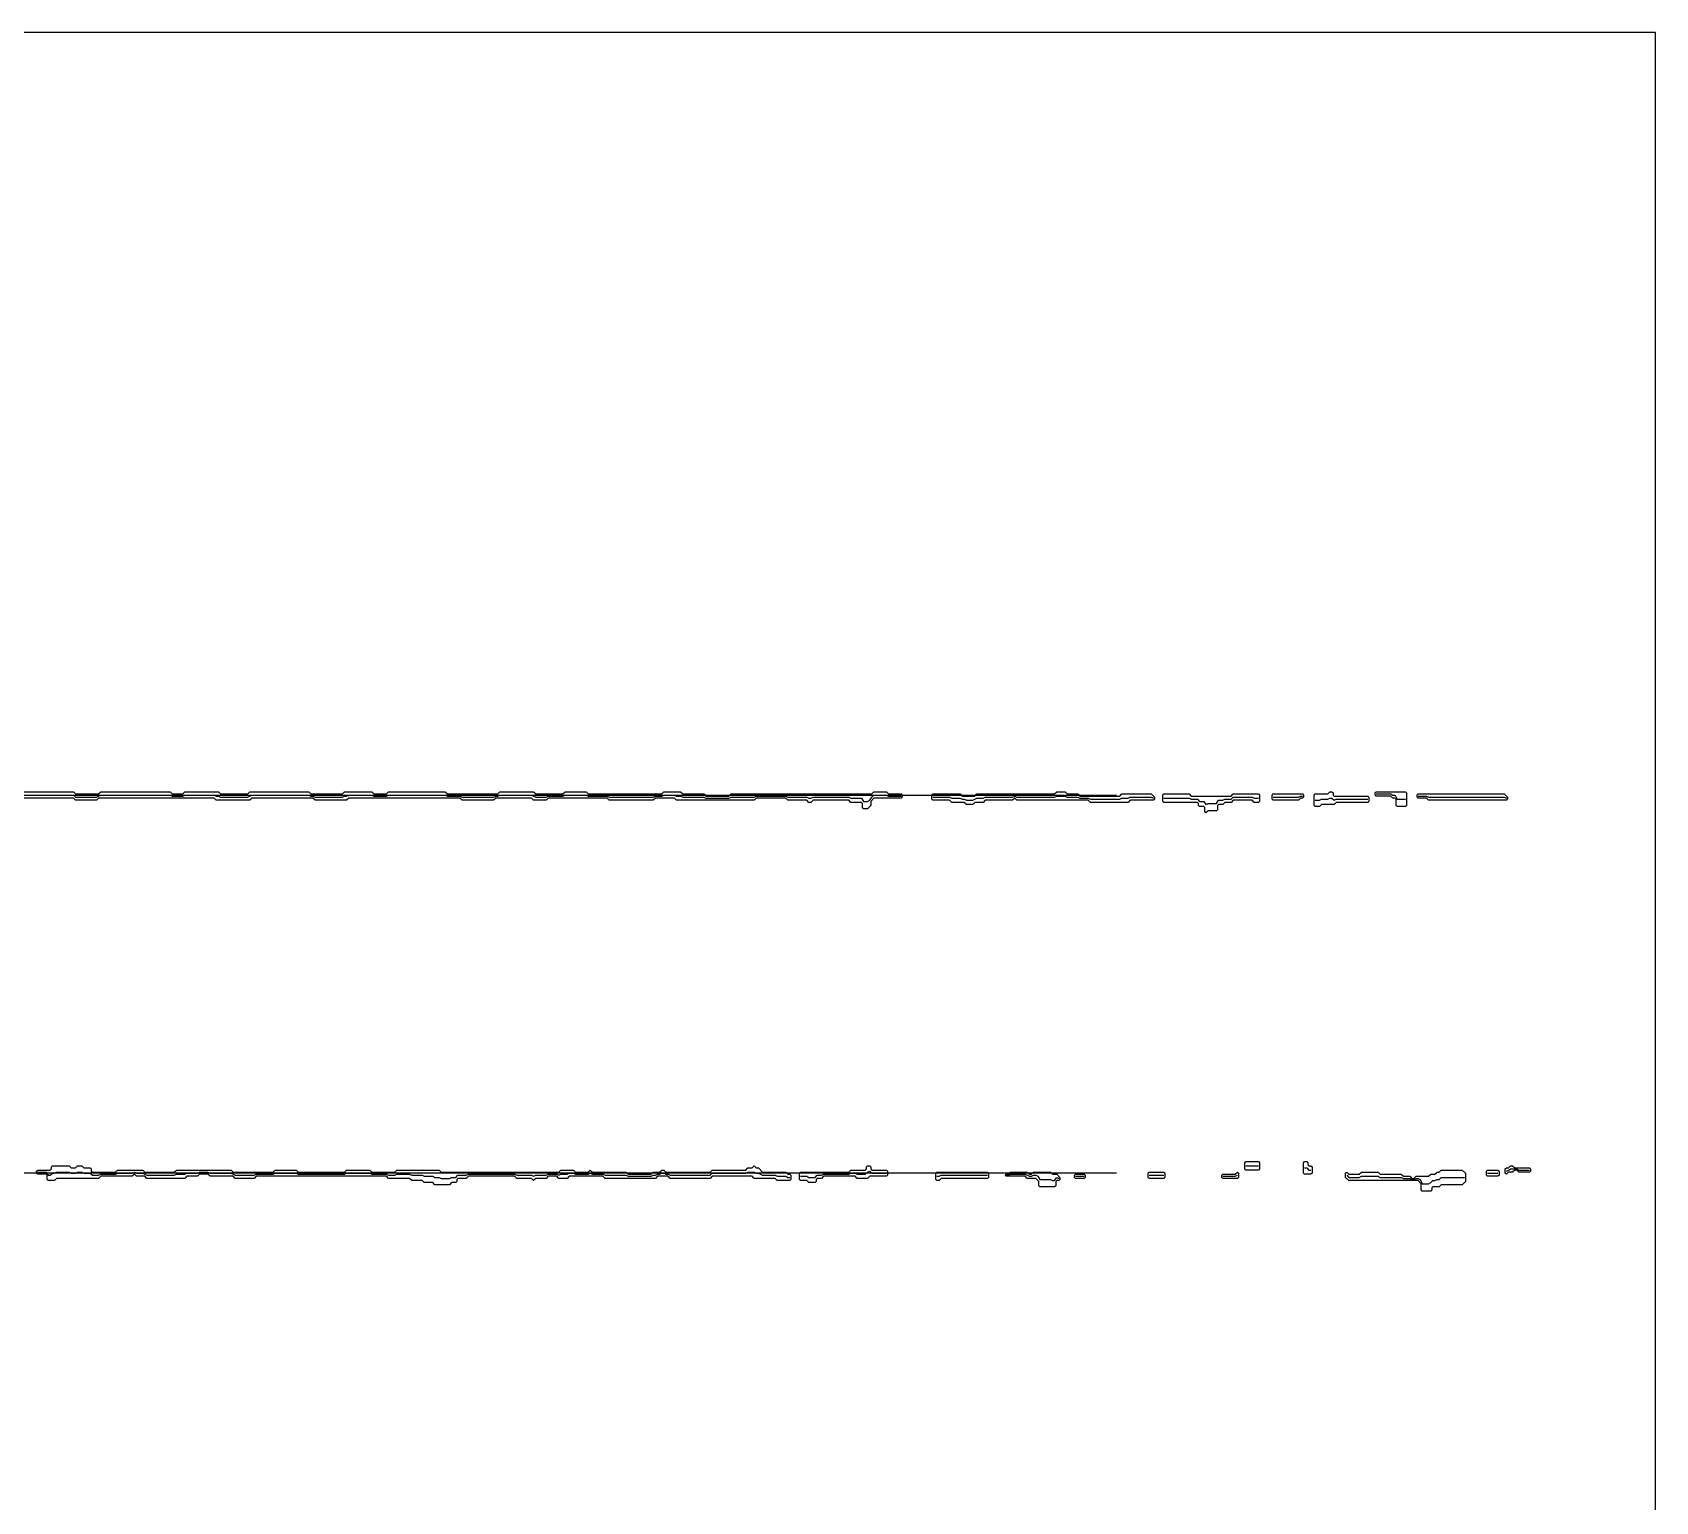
# Model space of a CAD drawing. Extents: x 0 to 57.2, y 0 to 39.6.
# Drawn here: x 35.6 to 57.16, y 20.09 to 39.6 of the extents above; entities that cross this region are included whole.
import ezdxf

# ---------------------------------------------------------------- set-up
doc = ezdxf.new("R2010")
doc.units = 13
for name, color, linetype in [('DESIGN_SCAN_PATH', 5, 'Continuous'), ('SEM_FRAME', 8, 'Continuous'), ('SEM_OBSERVED_CENTERLINES', 3, 'Continuous'), ('SEM_OBSERVED_CONTOURS', 2, 'Continuous')]:
    doc.layers.add(name, color=color, linetype=linetype)

msp = doc.modelspace()

# ---------------------------------------------------------------- linework, layer by layer
at = {"layer": 'DESIGN_SCAN_PATH'}
for points in [[(0, 29.47296), (50, 29.47296)], [(50, 24.44916), (0, 24.44916)]]:
    msp.add_lwpolyline(points, dxfattribs=at)
at = {"layer": 'SEM_FRAME'}
msp.add_lwpolyline([(0, 0), (57.15968, 0), (57.15968, 39.60429), (0, 39.60429)], close=True, dxfattribs=at)
at = {"layer": 'SEM_OBSERVED_CENTERLINES'}
for points in [[(35.58525, 29.47296), (35.61316, 29.47296), (35.64107, 29.47296), (35.66898, 29.47296), (35.69689, 29.47296), (35.7248, 29.47296), (35.75271, 29.47296), (35.78062, 29.47296), (35.80853, 29.47296), (35.83644, 29.47296), (35.86435, 29.47296), (35.89226, 29.47296), (35.92017, 29.47296), (35.94808, 29.47296), (35.97599, 29.47296), (36.0039, 29.47296), (36.03181, 29.47296), (36.05972, 29.47296), (36.08763, 29.47296), (36.11554, 29.47296), (36.14345, 29.47296), (36.17136, 29.44505), (36.19927, 29.44505), (36.22718, 29.44505), (36.25509, 29.44505), (36.283, 29.44505), (36.31091, 29.44505), (36.33882, 29.44505), (36.36673, 29.44505), (36.39464, 29.44505), (36.42255, 29.44505), (36.45046, 29.44505), (36.47837, 29.459005), (36.50628, 29.47296), (36.53419, 29.47296), (36.5621, 29.47296), (36.59001, 29.47296), (36.61792, 29.47296), (36.64583, 29.47296), (36.67374, 29.47296), (36.70165, 29.47296), (36.72956, 29.47296), (36.75747, 29.47296), (36.78538, 29.47296), (36.81329, 29.47296), (36.8412, 29.47296), (36.86911, 29.47296), (36.89702, 29.47296), (36.92493, 29.47296), (36.95284, 29.47296), (36.98075, 29.47296), (37.00866, 29.47296), (37.03657, 29.47296), (37.06448, 29.47296), (37.09239, 29.47296), (37.1203, 29.47296), (37.14821, 29.47296), (37.17612, 29.47296), (37.20403, 29.47296), (37.23194, 29.47296), (37.25985, 29.47296), (37.28776, 29.47296), (37.31567, 29.47296), (37.34358, 29.47296), (37.37149, 29.47296), (37.3994, 29.47296), (37.42731, 29.47296), (37.45522, 29.459005), (37.48313, 29.459005), (37.51104, 29.459005), (37.53895, 29.459005), (37.56686, 29.459005), (37.59477, 29.459005), (37.62268, 29.47296), (37.65059, 29.47296), (37.6785, 29.47296), (37.70641, 29.47296), (37.73432, 29.47296), (37.76223, 29.47296), (37.79014, 29.47296), (37.81805, 29.47296), (37.84596, 29.47296), (37.87387, 29.47296), (37.90178, 29.47296), (37.92969, 29.47296), (37.9576, 29.47296), (37.98551, 29.47296), (38.01342, 29.47296), (38.04133, 29.459005), (38.06924, 29.459005), (38.09715, 29.44505), (38.12506, 29.44505), (38.15297, 29.44505), (38.18088, 29.44505), (38.20879, 29.44505), (38.2367, 29.44505), (38.26461, 29.44505), (38.29252, 29.44505), (38.32043, 29.44505), (38.34834, 29.44505), (38.37625, 29.44505), (38.40416, 29.44505), (38.43207, 29.44505), (38.45998, 29.44505), (38.48789, 29.459005), (38.5158, 29.47296), (38.54371, 29.47296), (38.57162, 29.47296), (38.59953, 29.47296), (38.62744, 29.47296), (38.65535, 29.47296), (38.68326, 29.47296), (38.71117, 29.47296), (38.73908, 29.47296), (38.76699, 29.47296), (38.7949, 29.47296), (38.82281, 29.47296), (38.85072, 29.47296), (38.87863, 29.47296), (38.90654, 29.47296), (38.93445, 29.47296), (38.96236, 29.47296), (38.99027, 29.47296), (39.01818, 29.47296), (39.04609, 29.47296), (39.074, 29.47296), (39.10191, 29.47296), (39.12982, 29.47296), (39.15773, 29.47296), (39.18564, 29.47296), (39.21355, 29.47296), (39.24146, 29.47296), (39.26937, 29.47296), (39.29728, 29.459005), (39.32519, 29.459005), (39.3531, 29.44505), (39.38101, 29.44505), (39.40892, 29.44505), (39.43683, 29.44505), (39.46474, 29.44505), (39.49265, 29.44505), (39.52056, 29.44505), (39.54847, 29.44505), (39.57638, 29.44505), (39.60429, 29.44505), (39.6322, 29.44505), (39.66011, 29.44505), (39.68802, 29.44505), (39.71593, 29.44505), (39.74384, 29.459005), (39.77175, 29.459005), (39.79966, 29.47296), (39.82757, 29.47296), (39.85548, 29.47296), (39.88339, 29.47296), (39.9113, 29.47296), (39.93921, 29.47296), (39.96712, 29.47296), (39.99503, 29.47296), (40.02294, 29.47296), (40.05085, 29.47296), (40.07876, 29.47296), (40.10667, 29.47296), (40.13458, 29.459005), (40.16249, 29.459005), (40.1904, 29.459005), (40.21831, 29.459005), (40.24622, 29.459005), (40.27413, 29.459005), (40.30204, 29.459005), (40.32995, 29.47296), (40.35786, 29.47296), (40.38577, 29.47296), (40.41368, 29.47296), (40.44159, 29.47296), (40.4695, 29.47296), (40.49741, 29.47296), (40.52532, 29.47296), (40.55323, 29.47296), (40.58114, 29.47296), (40.60905, 29.47296), (40.63696, 29.47296), (40.66487, 29.47296), (40.69278, 29.47296), (40.72069, 29.47296), (40.7486, 29.47296), (40.77651, 29.47296), (40.80442, 29.47296), (40.83233, 29.47296), (40.86024, 29.47296), (40.88815, 29.47296), (40.91606, 29.47296), (40.94397, 29.47296), (40.97188, 29.47296), (40.99979, 29.47296), (41.0277, 29.47296), (41.05561, 29.47296), (41.08352, 29.47296), (41.11143, 29.459005), (41.13934, 29.459005), (41.16725, 29.459005), (41.19516, 29.459005), (41.22307, 29.459005), (41.25098, 29.459005), (41.27889, 29.459005), (41.3068, 29.44505), (41.33471, 29.44505), (41.36262, 29.44505), (41.39053, 29.44505), (41.41844, 29.44505), (41.44635, 29.44505), (41.47426, 29.44505), (41.50217, 29.44505), (41.53008, 29.44505), (41.55799, 29.44505), (41.5859, 29.44505), (41.61381, 29.44505), (41.64172, 29.44505), (41.66963, 29.44505), (41.69754, 29.44505), (41.72545, 29.44505), (41.75336, 29.459005), (41.78127, 29.459005), (41.80918, 29.47296), (41.83709, 29.47296), (41.865, 29.47296), (41.89291, 29.47296), (41.92082, 29.47296), (41.94873, 29.47296), (41.97664, 29.47296), (42.00455, 29.47296), (42.03246, 29.47296), (42.06037, 29.47296), (42.08828, 29.47296), (42.11619, 29.47296), (42.1441, 29.47296), (42.17201, 29.47296), (42.19992, 29.47296), (42.22783, 29.47296), (42.25574, 29.459005), (42.28365, 29.44505), (42.31156, 29.44505), (42.33947, 29.44505), (42.36738, 29.44505), (42.39529, 29.44505), (42.4232, 29.44505), (42.45111, 29.459005), (42.47902, 29.459005), (42.50693, 29.459005), (42.53484, 29.459005), (42.56275, 29.459005), (42.59066, 29.459005), (42.61857, 29.459005), (42.64648, 29.459005), (42.67439, 29.47296), (42.7023, 29.47296), (42.73021, 29.47296), (42.75812, 29.47296), (42.78603, 29.47296), (42.81394, 29.47296), (42.84185, 29.47296), (42.86976, 29.47296), (42.89767, 29.47296), (42.92558, 29.47296), (42.95349, 29.47296), (42.9814, 29.459005), (43.00931, 29.459005), (43.03722, 29.459005), (43.06513, 29.459005), (43.09304, 29.459005), (43.12095, 29.459005), (43.14886, 29.459005), (43.17677, 29.459005), (43.20468, 29.459005), (43.23259, 29.459005), (43.2605, 29.44505), (43.28841, 29.44505), (43.31632, 29.44505), (43.34423, 29.44505), (43.37214, 29.44505), (43.40005, 29.44505), (43.42796, 29.44505), (43.45587, 29.44505), (43.48378, 29.44505), (43.51169, 29.44505), (43.5396, 29.44505), (43.56751, 29.44505), (43.59542, 29.44505), (43.62333, 29.44505), (43.65124, 29.44505), (43.67915, 29.44505), (43.70706, 29.44505), (43.73497, 29.44505), (43.76288, 29.44505), (43.79079, 29.44505), (43.8187, 29.44505), (43.84661, 29.44505), (43.87452, 29.459005), (43.90243, 29.459005), (43.93034, 29.459005), (43.95825, 29.459005), (43.98616, 29.47296), (44.01407, 29.47296), (44.04198, 29.47296), (44.06989, 29.47296), (44.0978, 29.47296), (44.12571, 29.47296), (44.15362, 29.459005), (44.18153, 29.459005), (44.20944, 29.459005), (44.23735, 29.44505), (44.26526, 29.44505), (44.29317, 29.44505), (44.32108, 29.44505), (44.34899, 29.44505), (44.3769, 29.44505), (44.40481, 29.44505), (44.43272, 29.44505), (44.46063, 29.44505), (44.48854, 29.44505), (44.51645, 29.44505), (44.54436, 29.431095), (44.57227, 29.431095), (44.60018, 29.431095), (44.62809, 29.431095), (44.656, 29.431095), (44.68391, 29.431095), (44.71182, 29.431095), (44.73973, 29.431095), (44.76764, 29.431095), (44.79555, 29.431095), (44.82346, 29.431095), (44.85137, 29.431095), (44.87928, 29.44505), (44.90719, 29.44505), (44.9351, 29.44505), (44.96301, 29.44505), (44.99092, 29.44505), (45.01883, 29.44505), (45.04674, 29.44505), (45.07465, 29.44505), (45.10256, 29.44505), (45.13047, 29.44505), (45.15838, 29.44505), (45.18629, 29.44505), (45.2142, 29.459005), (45.24211, 29.459005), (45.27002, 29.459005), (45.29793, 29.459005), (45.32584, 29.459005), (45.35375, 29.459005), (45.38166, 29.459005), (45.40957, 29.459005), (45.43748, 29.459005), (45.46539, 29.459005), (45.4933, 29.459005), (45.52121, 29.459005), (45.54912, 29.459005), (45.57703, 29.459005), (45.60494, 29.459005), (45.63285, 29.44505), (45.66076, 29.44505), (45.68867, 29.44505), (45.71658, 29.44505), (45.74449, 29.44505), (45.7724, 29.44505), (45.80031, 29.44505), (45.82822, 29.44505), (45.85613, 29.44505), (45.88404, 29.44505), (45.91195, 29.431095), (45.93986, 29.431095), (45.96777, 29.44505), (45.99568, 29.44505), (46.02359, 29.44505), (46.0515, 29.44505), (46.07941, 29.44505), (46.10732, 29.44505), (46.13523, 29.44505), (46.16314, 29.44505), (46.19105, 29.44505), (46.21896, 29.44505), (46.24687, 29.44505), (46.27478, 29.44505), (46.30269, 29.44505), (46.3306, 29.44505), (46.35851, 29.44505), (46.38642, 29.44505), (46.41433, 29.44505), (46.44224, 29.44505), (46.47015, 29.431095), (46.49806, 29.431095), (46.52597, 29.431095), (46.55388, 29.431095), (46.58179, 29.431095), (46.6097, 29.431095), (46.63761, 29.38923), (46.66552, 29.38923), (46.69343, 29.38923), (46.72134, 29.403185), (46.74925, 29.44505), (46.77716, 29.47296), (46.80507, 29.47296), (46.83298, 29.47296), (46.86089, 29.47296), (46.8888, 29.47296), (46.91671, 29.47296), (46.94462, 29.47296), (46.97253, 29.459005), (47.00044, 29.459005), (47.02835, 29.459005), (47.05626, 29.459005), (47.08417, 29.459005), (47.11208, 29.459005), (47.13999, 29.459005)], [(47.55864, 29.44505), (47.58655, 29.44505), (47.61446, 29.44505), (47.64237, 29.44505), (47.67028, 29.44505), (47.69819, 29.44505), (47.7261, 29.44505), (47.75401, 29.44505), (47.78192, 29.44505), (47.80983, 29.431095), (47.83774, 29.431095), (47.86565, 29.431095), (47.89356, 29.431095), (47.92147, 29.431095), (47.94938, 29.41714), (47.97729, 29.41714), (48.0052, 29.403185), (48.03311, 29.403185), (48.06102, 29.403185), (48.08893, 29.403185), (48.11684, 29.41714), (48.14475, 29.431095), (48.17266, 29.431095), (48.20057, 29.431095), (48.22848, 29.431095), (48.25639, 29.44505), (48.2843, 29.44505), (48.31221, 29.44505), (48.34012, 29.44505), (48.36803, 29.44505), (48.39594, 29.44505), (48.42385, 29.44505), (48.45176, 29.44505), (48.47967, 29.44505), (48.50758, 29.44505), (48.53549, 29.44505), (48.5634, 29.44505), (48.59131, 29.44505), (48.61922, 29.44505), (48.64713, 29.459005), (48.67504, 29.44505), (48.70295, 29.44505), (48.73086, 29.44505), (48.75877, 29.44505), (48.78668, 29.44505), (48.81459, 29.44505), (48.8425, 29.44505), (48.87041, 29.44505), (48.89832, 29.44505), (48.92623, 29.44505), (48.95414, 29.44505), (48.98205, 29.44505), (49.00996, 29.44505), (49.03787, 29.44505), (49.06578, 29.44505), (49.09369, 29.44505), (49.1216, 29.44505), (49.14951, 29.44505), (49.17742, 29.44505), (49.20533, 29.459005), (49.23324, 29.459005), (49.26115, 29.459005), (49.28906, 29.459005), (49.31697, 29.459005), (49.34488, 29.44505), (49.37279, 29.44505), (49.4007, 29.44505), (49.42861, 29.44505), (49.45652, 29.44505), (49.48443, 29.44505), (49.51234, 29.431095), (49.54025, 29.431095), (49.56816, 29.431095), (49.59607, 29.431095), (49.62398, 29.431095), (49.65189, 29.41714), (49.6798, 29.41714), (49.70771, 29.41714), (49.73562, 29.41714), (49.76353, 29.41714), (49.79144, 29.41714), (49.81935, 29.41714), (49.84726, 29.41714), (49.87517, 29.41714), (49.90308, 29.41714), (49.93099, 29.41714), (49.9589, 29.41714), (49.98681, 29.41714), (50.01472, 29.41714), (50.04263, 29.41714), (50.07054, 29.431095), (50.09845, 29.431095), (50.12636, 29.431095), (50.15427, 29.431095), (50.18218, 29.44505), (50.21009, 29.44505), (50.238, 29.44505), (50.26591, 29.44505), (50.29382, 29.44505), (50.32173, 29.44505), (50.34964, 29.44505), (50.37755, 29.44505), (50.40546, 29.44505), (50.43337, 29.44505), (50.46128, 29.44505), (50.48919, 29.431095)], [(50.62874, 29.431095), (50.65665, 29.431095), (50.68456, 29.431095), (50.71247, 29.431095), (50.74038, 29.431095), (50.76829, 29.431095), (50.7962, 29.431095), (50.82411, 29.431095), (50.85202, 29.431095), (50.87993, 29.431095), (50.90784, 29.431095), (50.93575, 29.431095), (50.96366, 29.431095), (50.99157, 29.41714), (51.01948, 29.41714), (51.04739, 29.41714), (51.0753, 29.41714), (51.10321, 29.38923), (51.13112, 29.38923), (51.15903, 29.38923), (51.18694, 29.347365), (51.21485, 29.36132), (51.24276, 29.36132), (51.27067, 29.36132), (51.29858, 29.36132), (51.32649, 29.36132), (51.3544, 29.403185), (51.38231, 29.403185), (51.41022, 29.403185), (51.43813, 29.41714), (51.46604, 29.41714), (51.49395, 29.41714), (51.52186, 29.41714), (51.54977, 29.44505), (51.57768, 29.44505), (51.60559, 29.44505), (51.6335, 29.44505), (51.66141, 29.44505), (51.68932, 29.44505), (51.71723, 29.44505), (51.74514, 29.44505), (51.77305, 29.44505), (51.80096, 29.44505), (51.82887, 29.431095), (51.85678, 29.431095), (51.88469, 29.431095)], [(52.08006, 29.44505), (52.10797, 29.44505), (52.13588, 29.44505), (52.16379, 29.44505), (52.1917, 29.44505), (52.21961, 29.44505), (52.24752, 29.44505), (52.27543, 29.44505), (52.30334, 29.44505), (52.33125, 29.44505), (52.35916, 29.44505), (52.38707, 29.44505), (52.41498, 29.44505), (52.44289, 29.459005), (52.4708, 29.459005)], [(52.63826, 29.403185), (52.66617, 29.403185), (52.69408, 29.403185), (52.72199, 29.41714), (52.7499, 29.41714), (52.77781, 29.41714), (52.80572, 29.41714), (52.83363, 29.431095), (52.86154, 29.431095), (52.88945, 29.403185), (52.91736, 29.41714), (52.94527, 29.41714), (52.97318, 29.41714), (53.00109, 29.41714), (53.029, 29.41714), (53.05691, 29.41714), (53.08482, 29.41714), (53.11273, 29.41714), (53.14064, 29.41714), (53.16855, 29.41714), (53.19646, 29.41714), (53.22437, 29.41714), (53.25228, 29.41714), (53.28019, 29.41714), (53.3081, 29.41714), (53.33601, 29.41714)], [(53.44765, 29.486915), (53.47556, 29.486915), (53.50347, 29.486915), (53.53138, 29.486915), (53.55929, 29.486915), (53.5872, 29.486915), (53.61511, 29.486915), (53.64302, 29.486915), (53.67093, 29.47296), (53.69884, 29.47296), (53.72675, 29.41714), (53.75466, 29.41714), (53.78257, 29.41714), (53.81048, 29.41714), (53.83839, 29.41714)], [(54.00585, 29.459005), (54.03376, 29.459005), (54.06167, 29.459005), (54.08958, 29.459005), (54.11749, 29.459005), (54.1454, 29.44505), (54.17331, 29.44505), (54.20122, 29.44505), (54.22913, 29.44505), (54.25704, 29.44505), (54.28495, 29.44505), (54.31286, 29.44505), (54.34077, 29.44505), (54.36868, 29.44505), (54.39659, 29.44505), (54.4245, 29.44505), (54.45241, 29.44505), (54.48032, 29.44505), (54.50823, 29.44505), (54.53614, 29.44505), (54.56405, 29.44505), (54.59196, 29.44505), (54.61987, 29.44505), (54.64778, 29.44505), (54.67569, 29.44505), (54.7036, 29.44505), (54.73151, 29.44505), (54.75942, 29.44505), (54.78733, 29.44505), (54.81524, 29.44505), (54.84315, 29.44505), (54.87106, 29.44505), (54.89897, 29.44505), (54.92688, 29.44505), (54.95479, 29.44505), (54.9827, 29.44505), (55.01061, 29.44505), (55.03852, 29.44505), (55.06643, 29.44505), (55.09434, 29.44505), (55.12225, 29.44505), (55.15016, 29.44505), (55.17807, 29.431095)], [(35.66898, 24.463115), (35.69689, 24.463115), (35.7248, 24.463115), (35.75271, 24.463115), (35.78062, 24.463115), (35.80853, 24.42125), (35.83644, 24.42125), (35.86435, 24.44916), (35.89226, 24.44916), (35.92017, 24.463115), (35.94808, 24.463115), (35.97599, 24.463115), (36.0039, 24.463115), (36.03181, 24.463115), (36.05972, 24.463115), (36.08763, 24.463115), (36.11554, 24.44916), (36.14345, 24.44916), (36.17136, 24.44916), (36.19927, 24.463115), (36.22718, 24.463115), (36.25509, 24.463115), (36.283, 24.44916), (36.31091, 24.44916), (36.33882, 24.44916), (36.36673, 24.44916), (36.39464, 24.42125), (36.42255, 24.42125), (36.45046, 24.42125), (36.47837, 24.42125), (36.50628, 24.435205), (36.53419, 24.435205), (36.5621, 24.435205), (36.59001, 24.435205), (36.61792, 24.435205), (36.64583, 24.435205), (36.67374, 24.435205), (36.70165, 24.435205), (36.72956, 24.44916), (36.75747, 24.44916), (36.78538, 24.44916), (36.81329, 24.44916), (36.8412, 24.44916), (36.86911, 24.44916), (36.89702, 24.44916), (36.92493, 24.44916), (36.95284, 24.463115), (36.98075, 24.44916), (37.00866, 24.44916), (37.03657, 24.44916), (37.06448, 24.44916), (37.09239, 24.435205), (37.1203, 24.42125), (37.14821, 24.42125), (37.17612, 24.42125), (37.20403, 24.42125), (37.23194, 24.42125), (37.25985, 24.42125), (37.28776, 24.42125), (37.31567, 24.42125), (37.34358, 24.42125), (37.37149, 24.42125), (37.3994, 24.42125), (37.42731, 24.42125), (37.45522, 24.42125), (37.48313, 24.42125), (37.51104, 24.435205), (37.53895, 24.435205), (37.56686, 24.435205), (37.59477, 24.435205), (37.62268, 24.435205), (37.65059, 24.44916), (37.6785, 24.44916), (37.70641, 24.44916), (37.73432, 24.44916), (37.76223, 24.44916), (37.79014, 24.44916), (37.81805, 24.463115), (37.84596, 24.463115), (37.87387, 24.463115), (37.90178, 24.463115), (37.92969, 24.463115), (37.9576, 24.44916), (37.98551, 24.44916), (38.01342, 24.44916), (38.04133, 24.44916), (38.06924, 24.44916), (38.09715, 24.44916), (38.12506, 24.44916), (38.15297, 24.44916), (38.18088, 24.44916), (38.20879, 24.44916), (38.2367, 24.44916), (38.26461, 24.435205), (38.29252, 24.42125), (38.32043, 24.42125), (38.34834, 24.42125), (38.37625, 24.42125), (38.40416, 24.42125), (38.43207, 24.42125), (38.45998, 24.42125), (38.48789, 24.42125), (38.5158, 24.42125), (38.54371, 24.42125), (38.57162, 24.435205), (38.59953, 24.435205), (38.62744, 24.435205), (38.65535, 24.435205), (38.68326, 24.435205), (38.71117, 24.435205), (38.73908, 24.435205), (38.76699, 24.435205), (38.7949, 24.435205), (38.82281, 24.44916), (38.85072, 24.44916), (38.87863, 24.44916), (38.90654, 24.44916), (38.93445, 24.44916), (38.96236, 24.44916), (38.99027, 24.44916), (39.01818, 24.44916), (39.04609, 24.44916), (39.074, 24.44916), (39.10191, 24.44916), (39.12982, 24.435205), (39.15773, 24.435205), (39.18564, 24.435205), (39.21355, 24.435205), (39.24146, 24.435205), (39.26937, 24.435205), (39.29728, 24.435205), (39.32519, 24.435205), (39.3531, 24.435205), (39.38101, 24.435205), (39.40892, 24.435205), (39.43683, 24.435205), (39.46474, 24.435205), (39.49265, 24.435205), (39.52056, 24.435205), (39.54847, 24.435205), (39.57638, 24.435205), (39.60429, 24.435205), (39.6322, 24.435205), (39.66011, 24.435205), (39.68802, 24.435205), (39.71593, 24.435205), (39.74384, 24.435205), (39.77175, 24.44916), (39.79966, 24.44916), (39.82757, 24.44916), (39.85548, 24.44916), (39.88339, 24.44916), (39.9113, 24.44916), (39.93921, 24.44916), (39.96712, 24.44916), (39.99503, 24.44916), (40.02294, 24.44916), (40.05085, 24.44916), (40.07876, 24.44916), (40.10667, 24.435205), (40.13458, 24.435205), (40.16249, 24.435205), (40.1904, 24.435205), (40.21831, 24.435205), (40.24622, 24.435205), (40.27413, 24.435205), (40.30204, 24.435205), (40.32995, 24.42125), (40.35786, 24.42125), (40.38577, 24.42125), (40.41368, 24.42125), (40.44159, 24.435205), (40.4695, 24.435205), (40.49741, 24.435205), (40.52532, 24.435205), (40.55323, 24.435205), (40.58114, 24.435205), (40.60905, 24.435205), (40.63696, 24.42125), (40.66487, 24.42125), (40.69278, 24.42125), (40.72069, 24.42125), (40.7486, 24.42125), (40.77651, 24.42125), (40.80442, 24.407295), (40.83233, 24.407295), (40.86024, 24.407295), (40.88815, 24.407295), (40.91606, 24.407295), (40.94397, 24.39334), (40.97188, 24.39334), (40.99979, 24.39334), (41.0277, 24.379385), (41.05561, 24.379385), (41.08352, 24.379385), (41.11143, 24.379385), (41.13934, 24.379385), (41.16725, 24.39334), (41.19516, 24.39334), (41.22307, 24.39334), (41.25098, 24.42125), (41.27889, 24.42125), (41.3068, 24.42125), (41.33471, 24.42125), (41.36262, 24.42125), (41.39053, 24.435205), (41.41844, 24.435205), (41.44635, 24.435205), (41.47426, 24.435205), (41.50217, 24.435205), (41.53008, 24.435205), (41.55799, 24.435205), (41.5859, 24.435205), (41.61381, 24.435205), (41.64172, 24.435205), (41.66963, 24.435205), (41.69754, 24.435205), (41.72545, 24.435205), (41.75336, 24.435205), (41.78127, 24.435205), (41.80918, 24.435205), (41.83709, 24.435205), (41.865, 24.435205), (41.89291, 24.435205), (41.92082, 24.435205), (41.94873, 24.435205), (41.97664, 24.435205), (42.00455, 24.435205), (42.03246, 24.42125), (42.06037, 24.42125), (42.08828, 24.42125), (42.11619, 24.42125), (42.1441, 24.42125), (42.17201, 24.42125), (42.19992, 24.42125), (42.22783, 24.42125), (42.25574, 24.407295), (42.28365, 24.42125), (42.31156, 24.42125), (42.33947, 24.42125), (42.36738, 24.42125), (42.39529, 24.42125), (42.4232, 24.42125), (42.45111, 24.435205), (42.47902, 24.435205), (42.50693, 24.435205), (42.53484, 24.435205), (42.56275, 24.435205), (42.59066, 24.42125), (42.61857, 24.435205), (42.64648, 24.435205), (42.67439, 24.435205), (42.7023, 24.435205), (42.73021, 24.44916), (42.75812, 24.44916), (42.78603, 24.44916), (42.81394, 24.435205), (42.84185, 24.435205), (42.86976, 24.435205), (42.89767, 24.435205), (42.92558, 24.435205), (42.95349, 24.435205), (42.9814, 24.435205), (43.00931, 24.44916), (43.03722, 24.435205), (43.06513, 24.435205), (43.09304, 24.435205), (43.12095, 24.435205), (43.14886, 24.435205), (43.17677, 24.435205), (43.20468, 24.42125), (43.23259, 24.42125), (43.2605, 24.42125), (43.28841, 24.42125), (43.31632, 24.42125), (43.34423, 24.42125), (43.37214, 24.42125), (43.40005, 24.42125), (43.42796, 24.42125), (43.45587, 24.42125), (43.48378, 24.42125), (43.51169, 24.407295), (43.5396, 24.407295), (43.56751, 24.407295), (43.59542, 24.407295), (43.62333, 24.407295), (43.65124, 24.407295), (43.67915, 24.407295), (43.70706, 24.407295), (43.73497, 24.407295), (43.76288, 24.407295), (43.79079, 24.407295), (43.8187, 24.407295), (43.84661, 24.42125), (43.87452, 24.42125), (43.90243, 24.435205), (43.93034, 24.435205), (43.95825, 24.44916), (43.98616, 24.44916), (44.01407, 24.435205), (44.04198, 24.435205), (44.06989, 24.42125), (44.0978, 24.42125), (44.12571, 24.42125), (44.15362, 24.42125), (44.18153, 24.42125), (44.20944, 24.42125), (44.23735, 24.42125), (44.26526, 24.42125), (44.29317, 24.42125), (44.32108, 24.42125), (44.34899, 24.42125), (44.3769, 24.42125), (44.40481, 24.42125), (44.43272, 24.42125), (44.46063, 24.42125), (44.48854, 24.42125), (44.51645, 24.42125), (44.54436, 24.42125), (44.57227, 24.42125), (44.60018, 24.42125), (44.62809, 24.44916), (44.656, 24.44916), (44.68391, 24.44916), (44.71182, 24.44916), (44.73973, 24.44916), (44.76764, 24.44916), (44.79555, 24.44916), (44.82346, 24.44916), (44.85137, 24.44916), (44.87928, 24.44916), (44.90719, 24.44916), (44.9351, 24.44916), (44.96301, 24.44916), (44.99092, 24.44916), (45.01883, 24.44916), (45.04674, 24.44916), (45.07465, 24.44916), (45.10256, 24.463115), (45.13047, 24.463115), (45.15838, 24.463115), (45.18629, 24.463115), (45.2142, 24.44916), (45.24211, 24.44916), (45.27002, 24.435205), (45.29793, 24.42125), (45.32584, 24.42125), (45.35375, 24.42125), (45.38166, 24.42125), (45.40957, 24.42125), (45.43748, 24.42125), (45.46539, 24.42125), (45.4933, 24.407295), (45.52121, 24.407295), (45.54912, 24.407295), (45.57703, 24.407295), (45.60494, 24.407295), (45.63285, 24.39334), (45.66076, 24.39334)], [(45.80031, 24.407295), (45.82822, 24.407295), (45.85613, 24.407295), (45.88404, 24.407295), (45.91195, 24.39334), (45.93986, 24.39334), (45.96777, 24.39334), (45.99568, 24.39334), (46.02359, 24.42125), (46.0515, 24.42125), (46.07941, 24.42125), (46.10732, 24.435205), (46.13523, 24.435205), (46.16314, 24.435205), (46.19105, 24.435205), (46.21896, 24.435205), (46.24687, 24.435205), (46.27478, 24.435205), (46.30269, 24.435205), (46.3306, 24.435205), (46.35851, 24.435205), (46.38642, 24.435205), (46.41433, 24.435205), (46.44224, 24.435205), (46.47015, 24.44916), (46.49806, 24.44916), (46.52597, 24.44916), (46.55388, 24.435205), (46.58179, 24.435205), (46.6097, 24.435205), (46.63761, 24.435205), (46.66552, 24.435205), (46.69343, 24.463115), (46.72134, 24.47707), (46.74925, 24.44916), (46.77716, 24.44916), (46.80507, 24.44916), (46.83298, 24.44916), (46.86089, 24.44916), (46.8888, 24.44916), (46.91671, 24.44916), (46.94462, 24.44916)], [(47.61446, 24.407295), (47.64237, 24.407295), (47.67028, 24.42125), (47.69819, 24.42125), (47.7261, 24.42125), (47.75401, 24.42125), (47.78192, 24.42125), (47.80983, 24.42125), (47.83774, 24.42125), (47.86565, 24.42125), (47.89356, 24.42125), (47.92147, 24.42125), (47.94938, 24.42125), (47.97729, 24.42125), (48.0052, 24.42125), (48.03311, 24.42125), (48.06102, 24.42125), (48.08893, 24.42125), (48.11684, 24.42125), (48.14475, 24.42125), (48.17266, 24.42125), (48.20057, 24.42125), (48.22848, 24.42125), (48.25639, 24.42125), (48.2843, 24.42125)], [(48.53549, 24.42125), (48.5634, 24.42125), (48.59131, 24.435205), (48.61922, 24.435205), (48.64713, 24.435205), (48.67504, 24.435205), (48.70295, 24.435205), (48.73086, 24.435205), (48.75877, 24.435205), (48.78668, 24.435205), (48.81459, 24.42125), (48.8425, 24.407295), (48.87041, 24.407295), (48.89832, 24.42125), (48.92623, 24.42125), (48.95414, 24.407295), (48.98205, 24.36543), (49.00996, 24.36543), (49.03787, 24.36543), (49.06578, 24.36543), (49.09369, 24.36543), (49.1216, 24.36543), (49.14951, 24.351475), (49.17742, 24.351475), (49.20533, 24.39334), (49.23324, 24.379385)], [(49.45652, 24.407295), (49.48443, 24.407295), (49.51234, 24.407295), (49.54025, 24.407295), (49.56816, 24.407295)], [(50.43337, 24.42125), (50.46128, 24.42125), (50.48919, 24.42125), (50.5171, 24.42125), (50.54501, 24.42125), (50.57292, 24.42125), (50.60083, 24.42125), (50.62874, 24.42125)], [(51.41022, 24.407295), (51.43813, 24.407295), (51.46604, 24.407295), (51.49395, 24.407295), (51.52186, 24.407295), (51.54977, 24.407295), (51.57768, 24.407295), (51.60559, 24.42125)], [(51.71723, 24.546845), (51.74514, 24.546845), (51.77305, 24.546845), (51.80096, 24.546845), (51.82887, 24.546845), (51.85678, 24.546845), (51.88469, 24.546845)], [(52.49871, 24.518935), (52.52662, 24.518935), (52.55453, 24.491025), (52.58244, 24.491025)], [(53.05691, 24.42125), (53.08482, 24.39334), (53.11273, 24.39334), (53.14064, 24.39334), (53.16855, 24.39334), (53.19646, 24.39334), (53.22437, 24.39334), (53.25228, 24.407295), (53.28019, 24.407295), (53.3081, 24.407295), (53.33601, 24.407295), (53.36392, 24.407295), (53.39183, 24.407295), (53.41974, 24.407295), (53.44765, 24.407295), (53.47556, 24.407295), (53.50347, 24.39334), (53.53138, 24.39334), (53.55929, 24.39334), (53.5872, 24.39334), (53.61511, 24.39334), (53.64302, 24.39334), (53.67093, 24.39334), (53.69884, 24.39334), (53.72675, 24.39334), (53.75466, 24.39334), (53.78257, 24.39334), (53.81048, 24.379385), (53.83839, 24.379385), (53.8663, 24.379385), (53.89421, 24.379385), (53.92212, 24.36543), (53.95003, 24.36543), (53.97794, 24.379385), (54.00585, 24.379385), (54.03376, 24.36543), (54.06167, 24.30961), (54.08958, 24.30961), (54.11749, 24.30961), (54.1454, 24.30961), (54.17331, 24.323565), (54.20122, 24.351475), (54.22913, 24.351475), (54.25704, 24.36543), (54.28495, 24.36543), (54.31286, 24.39334), (54.34077, 24.39334), (54.36868, 24.39334), (54.39659, 24.39334), (54.4245, 24.39334), (54.45241, 24.39334), (54.48032, 24.39334), (54.50823, 24.39334), (54.53614, 24.39334), (54.56405, 24.39334), (54.59196, 24.39334), (54.61987, 24.39334)], [(54.92688, 24.44916), (54.95479, 24.44916), (54.9827, 24.44916), (55.01061, 24.44916), (55.03852, 24.44916), (55.06643, 24.44916)], [(55.17807, 24.47707), (55.20598, 24.491025), (55.23389, 24.50498), (55.2618, 24.50498), (55.28971, 24.50498), (55.31762, 24.50498), (55.34553, 24.491025), (55.37344, 24.491025), (55.40135, 24.491025), (55.42926, 24.491025), (55.45717, 24.491025), (55.48508, 24.491025)]]:
    msp.add_lwpolyline(points, dxfattribs=at)
at = {"layer": 'SEM_OBSERVED_CONTOURS'}
msp.add_lwpolyline([(30.86846, 29.514825), (36.14345, 29.514825), (36.17136, 29.486915), (36.47837, 29.486915), (36.50628, 29.514825), (37.42731, 29.514825), (37.45522, 29.486915), (37.59477, 29.486915), (37.62268, 29.514825), (38.06924, 29.514825), (38.09715, 29.486915), (38.45998, 29.486915), (38.48789, 29.514825), (39.26937, 29.514825), (39.29728, 29.486915), (39.71593, 29.486915), (39.74384, 29.514825), (40.10667, 29.514825), (40.13458, 29.486915), (40.30204, 29.486915), (40.32995, 29.514825), (41.08352, 29.514825), (41.11143, 29.486915), (41.78127, 29.486915), (41.80918, 29.514825), (42.25574, 29.514825), (42.28365, 29.486915), (42.64648, 29.486915), (42.67439, 29.514825), (42.95349, 29.514825), (42.9814, 29.486915), (43.95825, 29.486915), (43.98616, 29.514825), (44.20944, 29.514825), (44.23735, 29.486915), (44.51645, 29.486915), (44.54436, 29.459005), (44.85137, 29.459005), (44.87928, 29.486915), (46.74925, 29.486915), (46.77716, 29.514825), (46.94462, 29.514825), (46.97253, 29.486915), (47.13999, 29.486915), (47.153945, 29.47296), (47.153945, 29.44505), (47.13999, 29.431095), (46.77716, 29.431095), (46.735295, 29.38923), (46.735295, 29.33341), (46.69343, 29.291545), (46.63761, 29.291545), (46.623655, 29.3055), (46.623655, 29.36132), (46.6097, 29.375275), (46.47015, 29.375275), (46.44224, 29.403185), (45.96777, 29.403185), (45.93986, 29.375275), (45.91195, 29.375275), (45.88404, 29.403185), (45.63285, 29.403185), (45.60494, 29.431095), (45.2142, 29.431095), (45.18629, 29.403185), (44.15362, 29.403185), (44.12571, 29.431095), (43.87452, 29.431095), (43.84661, 29.403185), (43.2605, 29.403185), (43.23259, 29.431095), (42.45111, 29.431095), (42.4232, 29.403185), (42.25574, 29.403185), (42.22783, 29.431095), (41.75336, 29.431095), (41.72545, 29.403185), (41.3068, 29.403185), (41.27889, 29.431095), (39.79966, 29.431095), (39.77175, 29.403185), (39.3531, 29.403185), (39.32519, 29.431095), (38.5158, 29.431095), (38.48789, 29.403185), (38.04133, 29.403185), (38.01342, 29.431095), (36.47837, 29.431095), (36.45046, 29.403185), (36.17136, 29.403185), (36.14345, 29.431095), (33.93856, 29.431095)], dxfattribs=at)
for points in [[(48.08893, 29.347365), (48.0052, 29.347365), (47.97729, 29.375275), (47.80983, 29.375275), (47.78192, 29.403185), (47.55864, 29.403185), (47.544685, 29.41714), (47.544685, 29.47296), (47.55864, 29.486915), (47.92147, 29.486915), (47.94938, 29.459005), (48.11684, 29.459005), (48.14475, 29.486915), (49.17742, 29.486915), (49.20533, 29.514825), (49.31697, 29.514825), (49.34488, 29.486915), (49.48443, 29.486915), (49.51234, 29.459005), (50.04263, 29.459005), (50.07054, 29.486915), (50.46128, 29.486915), (50.503145, 29.44505), (50.503145, 29.41714), (50.48919, 29.403185), (50.18218, 29.403185), (50.15427, 29.375275), (49.65189, 29.375275), (49.62398, 29.403185), (48.67504, 29.403185), (48.64713, 29.431095), (48.61922, 29.403185), (48.25639, 29.403185), (48.22848, 29.375275), (48.11684, 29.375275)], [(51.18694, 29.235725), (51.172985, 29.24968), (51.172985, 29.3055), (51.15903, 29.319455), (51.10321, 29.319455), (51.089255, 29.33341), (51.089255, 29.36132), (51.0753, 29.375275), (50.62874, 29.375275), (50.614785, 29.38923), (50.614785, 29.47296), (50.62874, 29.486915), (50.96366, 29.486915), (50.99157, 29.459005), (51.52186, 29.459005), (51.54977, 29.486915), (51.88469, 29.486915), (51.898645, 29.47296), (51.898645, 29.38923), (51.88469, 29.375275), (51.82887, 29.375275), (51.80096, 29.403185), (51.54977, 29.403185), (51.52186, 29.375275), (51.43813, 29.375275), (51.41022, 29.347365), (51.3544, 29.347365), (51.340445, 29.33341), (51.340445, 29.27759), (51.32649, 29.263635), (51.21485, 29.263635)], [(52.41498, 29.403185), (52.08006, 29.403185), (52.066105, 29.41714), (52.066105, 29.47296), (52.08006, 29.486915), (52.4708, 29.486915), (52.484755, 29.47296), (52.484755, 29.44505), (52.4708, 29.431095), (52.44289, 29.431095)], [(52.69408, 29.319455), (52.63826, 29.319455), (52.624305, 29.33341), (52.624305, 29.47296), (52.63826, 29.486915), (52.80572, 29.486915), (52.83363, 29.514825), (52.86154, 29.514825), (52.875495, 29.50087), (52.875495, 29.47296), (52.88945, 29.459005), (53.33601, 29.459005), (53.349965, 29.44505), (53.349965, 29.38923), (53.33601, 29.375275), (52.91736, 29.375275), (52.88945, 29.347365), (52.72199, 29.347365)], [(53.83839, 29.319455), (53.72675, 29.319455), (53.712795, 29.33341), (53.712795, 29.41714), (53.69884, 29.431095), (53.67093, 29.431095), (53.64302, 29.459005), (53.44765, 29.459005), (53.433695, 29.47296), (53.433695, 29.50087), (53.44765, 29.514825), (53.83839, 29.514825), (53.852345, 29.50087), (53.852345, 29.33341)], [(55.17807, 29.403185), (54.1454, 29.403185), (54.11749, 29.431095), (54.00585, 29.431095), (53.991895, 29.44505), (53.991895, 29.47296), (54.00585, 29.486915), (55.15016, 29.486915), (55.192025, 29.44505), (55.192025, 29.41714)], [(51.88469, 24.491025), (51.71723, 24.491025), (51.703275, 24.50498), (51.703275, 24.58871), (51.71723, 24.602665), (51.88469, 24.602665), (51.898645, 24.58871), (51.898645, 24.50498)], [(52.58244, 24.435205), (52.49871, 24.435205), (52.484755, 24.44916), (52.484755, 24.58871), (52.49871, 24.602665), (52.52662, 24.602665), (52.540575, 24.58871), (52.540575, 24.5608), (52.55453, 24.546845), (52.58244, 24.546845), (52.596395, 24.53289), (52.596395, 24.44916)], [(41.13934, 24.295655), (40.94397, 24.295655), (40.91606, 24.323565), (40.80442, 24.323565), (40.77651, 24.351475), (40.63696, 24.351475), (40.60905, 24.379385), (40.32995, 24.379385), (40.30204, 24.407295), (38.57162, 24.407295), (38.54371, 24.379385), (38.29252, 24.379385), (38.26461, 24.407295), (37.9576, 24.407295), (37.92969, 24.435205), (37.81805, 24.435205), (37.79014, 24.407295), (37.65059, 24.407295), (37.62268, 24.379385), (37.1203, 24.379385), (37.09239, 24.407295), (36.98075, 24.407295), (36.95284, 24.435205), (36.92493, 24.407295), (36.50628, 24.407295), (36.47837, 24.379385), (35.92017, 24.379385), (35.89226, 24.351475), (35.80853, 24.351475), (35.794575, 24.36543), (35.794575, 24.42125), (35.78062, 24.435205), (35.66898, 24.435205), (35.655025, 24.44916), (35.655025, 24.47707), (35.66898, 24.491025), (35.83644, 24.491025), (35.850395, 24.50498), (35.850395, 24.53289), (35.86435, 24.546845), (36.08763, 24.546845), (36.11554, 24.518935), (36.17136, 24.518935), (36.19927, 24.546845), (36.25509, 24.546845), (36.283, 24.518935), (36.36673, 24.518935), (36.380685, 24.50498), (36.380685, 24.47707), (36.39464, 24.463115), (36.70165, 24.463115), (36.72956, 24.491025), (37.06448, 24.491025), (37.09239, 24.463115), (37.48313, 24.463115), (37.51104, 24.491025), (38.2367, 24.491025), (38.26461, 24.463115), (38.7949, 24.463115), (38.82281, 24.491025), (39.10191, 24.491025), (39.12982, 24.463115), (39.74384, 24.463115), (39.77175, 24.491025), (40.07876, 24.491025), (40.10667, 24.463115), (40.41368, 24.463115), (40.44159, 24.491025), (40.99979, 24.491025), (41.0277, 24.463115), (42.59066, 24.463115), (42.61857, 24.491025), (42.78603, 24.491025), (42.81394, 24.463115), (42.9814, 24.463115), (43.00931, 24.491025), (43.03722, 24.463115), (43.48378, 24.463115), (43.51169, 24.435205), (43.8187, 24.435205), (43.84661, 24.463115), (43.93034, 24.463115), (43.95825, 24.491025), (43.98616, 24.491025), (44.01407, 24.463115), (44.60018, 24.463115), (44.62809, 24.491025), (45.07465, 24.491025), (45.10256, 24.518935), (45.15838, 24.518935), (45.18629, 24.546845), (45.2142, 24.518935), (45.24211, 24.518935), (45.29793, 24.463115), (45.60494, 24.463115), (45.63285, 24.435205), (45.66076, 24.435205), (45.674715, 24.42125), (45.674715, 24.36543), (45.66076, 24.351475), (45.4933, 24.351475), (45.46539, 24.379385), (45.18629, 24.379385), (45.15838, 24.407295), (44.62809, 24.407295), (44.60018, 24.379385), (44.06989, 24.379385), (44.04198, 24.407295), (43.90243, 24.407295), (43.87452, 24.379385), (43.20468, 24.379385), (43.17677, 24.407295), (42.73021, 24.407295), (42.7023, 24.379385), (42.59066, 24.379385), (42.56275, 24.407295), (42.45111, 24.407295), (42.4232, 24.379385), (42.28365, 24.379385), (42.25574, 24.351475), (42.22783, 24.379385), (42.03246, 24.379385), (42.00455, 24.407295), (41.39053, 24.407295), (41.36262, 24.379385), (41.25098, 24.379385), (41.237025, 24.36543), (41.237025, 24.33752), (41.22307, 24.323565), (41.16725, 24.323565)], [(45.99568, 24.323565), (45.91195, 24.323565), (45.88404, 24.351475), (45.80031, 24.351475), (45.786355, 24.36543), (45.786355, 24.44916), (45.80031, 24.463115), (46.44224, 24.463115), (46.47015, 24.491025), (46.66552, 24.491025), (46.679475, 24.50498), (46.679475, 24.53289), (46.69343, 24.546845), (46.72134, 24.546845), (46.735295, 24.53289), (46.735295, 24.50498), (46.74925, 24.491025), (46.94462, 24.491025), (46.958575, 24.47707), (46.958575, 24.42125), (46.94462, 24.407295), (46.72134, 24.407295), (46.69343, 24.379385), (46.55388, 24.379385), (46.52597, 24.407295), (46.10732, 24.407295), (46.07941, 24.379385), (46.02359, 24.379385), (46.009635, 24.36543), (46.009635, 24.33752)], [(47.64237, 24.351475), (47.61446, 24.351475), (47.600505, 24.36543), (47.600505, 24.44916), (47.61446, 24.463115), (48.2843, 24.463115), (48.298255, 24.44916), (48.298255, 24.39334), (48.2843, 24.379385), (47.67028, 24.379385)], [(49.17742, 24.267745), (48.98205, 24.267745), (48.968095, 24.2817), (48.968095, 24.33752), (48.92623, 24.379385), (48.81459, 24.379385), (48.78668, 24.407295), (48.53549, 24.407295), (48.521535, 24.42125), (48.53549, 24.435205), (48.5634, 24.435205), (48.59131, 24.463115), (48.81459, 24.463115), (48.8425, 24.435205), (48.87041, 24.435205), (48.89832, 24.463115), (49.1216, 24.463115), (49.14951, 24.435205), (49.20533, 24.435205), (49.247195, 24.39334), (49.247195, 24.36543), (49.23324, 24.351475), (49.20533, 24.351475), (49.191375, 24.33752), (49.191375, 24.2817)], [(49.56816, 24.379385), (49.45652, 24.379385), (49.442565, 24.39334), (49.442565, 24.42125), (49.45652, 24.435205), (49.56816, 24.435205), (49.582115, 24.42125), (49.582115, 24.39334)], [(50.62874, 24.379385), (50.43337, 24.379385), (50.419415, 24.39334), (50.419415, 24.44916), (50.43337, 24.463115), (50.62874, 24.463115), (50.642695, 24.44916), (50.642695, 24.39334)], [(51.60559, 24.379385), (51.41022, 24.379385), (51.396265, 24.39334), (51.396265, 24.42125), (51.41022, 24.435205), (51.57768, 24.435205), (51.60559, 24.463115), (51.619545, 24.44916), (51.619545, 24.39334)], [(54.17331, 24.211925), (54.06167, 24.211925), (54.047715, 24.22588), (54.047715, 24.30961), (54.00585, 24.351475), (53.08482, 24.351475), (53.042955, 24.39334), (53.042955, 24.44916), (53.05691, 24.463115), (53.08482, 24.435205), (53.22437, 24.435205), (53.25228, 24.463115), (53.47556, 24.463115), (53.50347, 24.435205), (53.78257, 24.435205), (53.81048, 24.407295), (53.89421, 24.407295), (53.92212, 24.379385), (53.95003, 24.379385), (53.97794, 24.407295), (54.1454, 24.407295), (54.17331, 24.435205), (54.22913, 24.435205), (54.25704, 24.463115), (54.28495, 24.463115), (54.31286, 24.491025), (54.59196, 24.491025), (54.633825, 24.44916), (54.633825, 24.33752), (54.59196, 24.295655), (54.31286, 24.295655), (54.28495, 24.267745), (54.20122, 24.267745), (54.187265, 24.25379), (54.187265, 24.22588)], [(55.06643, 24.407295), (54.92688, 24.407295), (54.912925, 24.42125), (54.912925, 24.47707), (54.92688, 24.491025), (55.06643, 24.491025), (55.080385, 24.47707), (55.080385, 24.42125)], [(55.17807, 24.435205), (55.164115, 24.44916), (55.164115, 24.50498), (55.17807, 24.518935), (55.20598, 24.518935), (55.23389, 24.546845), (55.2618, 24.546845), (55.28971, 24.518935), (55.48508, 24.518935), (55.499035, 24.50498), (55.499035, 24.47707), (55.48508, 24.463115), (55.34553, 24.463115), (55.31762, 24.491025), (55.28971, 24.491025), (55.2618, 24.463115), (55.20598, 24.463115)]]:
    msp.add_lwpolyline(points, close=True, dxfattribs=at)

doc.saveas('drawing.dxf')
